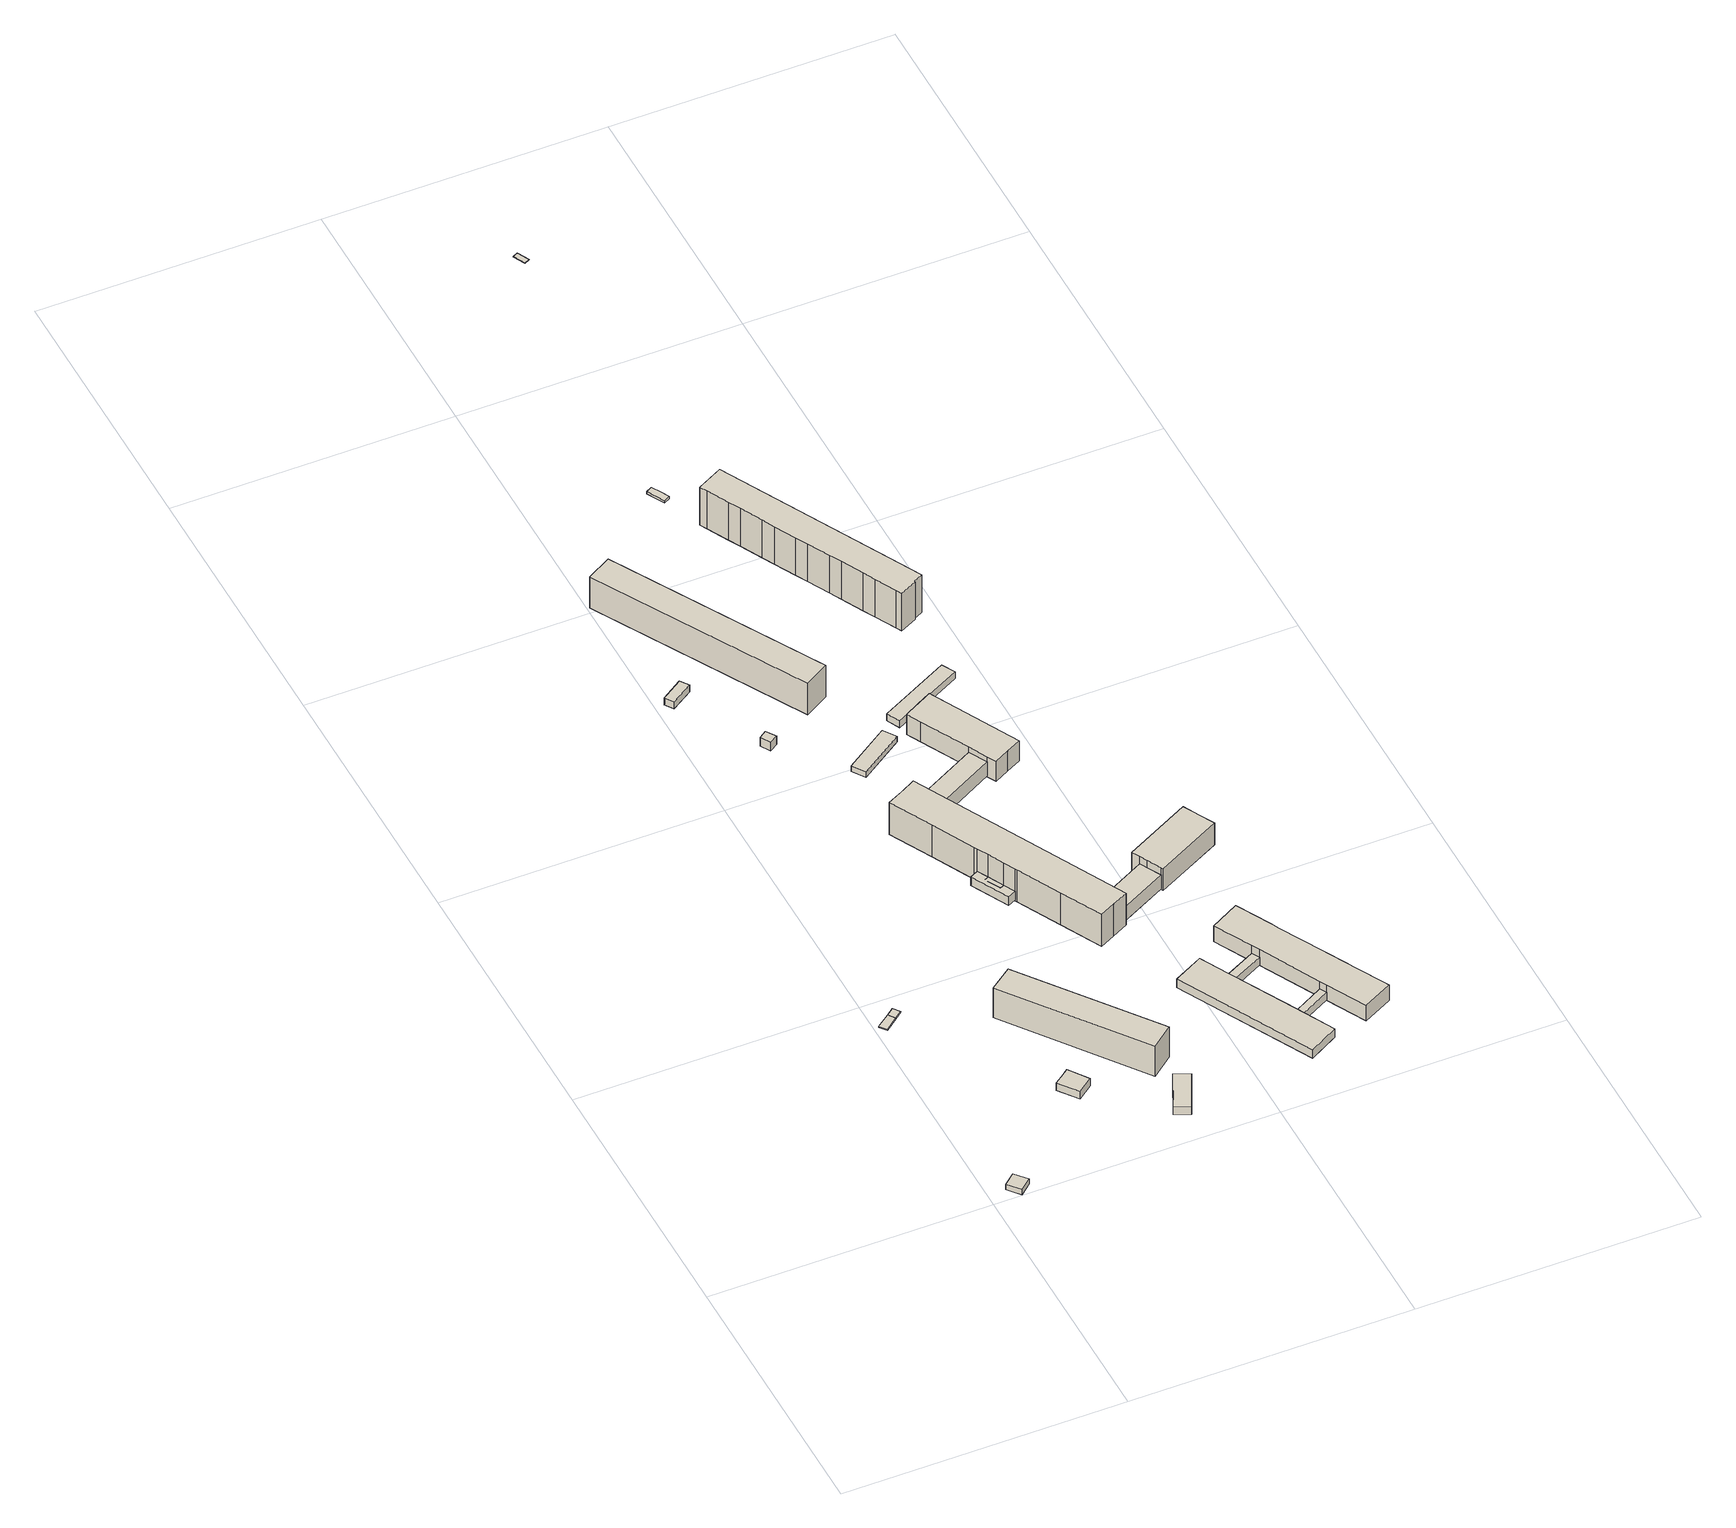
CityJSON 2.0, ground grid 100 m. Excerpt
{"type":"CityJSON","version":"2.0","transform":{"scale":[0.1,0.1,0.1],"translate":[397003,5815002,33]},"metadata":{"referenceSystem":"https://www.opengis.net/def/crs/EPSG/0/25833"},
"CityObjects":{
"building1":{"type":"Building","attributes":{"Gemeindeschluessel":"11000009","BezugspunktDach":"2200","function":"31001_2463","measuredHeight":2.24,"storeysAboveGround":1},"address":[{"country":"Germany","locality":"Berlin","thoroughfareNumber":"2A (2)","thoroughfareName":"Platanenweg"}],"geometry":[{"type":"Solid","lod":"1","boundaries":[[[[0,1,2,3]],[[4,5,6,7]],[[4,7,3,2]],[[5,4,2,1]],[[6,5,1,0]],[[7,6,0,3]]]]}]},
"building2":{"type":"Building","attributes":{"Gemeindeschluessel":"11000009","BezugspunktDach":"2200","function":"51009_1610","measuredHeight":0.495,"storeysAboveGround":0},"address":[{"country":"Germany","locality":"Berlin"}],"geometry":[{"type":"Solid","lod":"1","boundaries":[[[[8,9,10,11]],[[12,13,14,15]],[[12,15,11,10]],[[13,12,10,9]],[[14,13,9,8]],[[15,14,8,11]]]]}]},
"building3":{"type":"Building","attributes":{"Gemeindeschluessel":"11000009","BezugspunktDach":"2200","function":"31001_2000","measuredHeight":0.495,"storeysAboveGround":1},"address":[{"country":"Germany","locality":"Berlin","thoroughfareNumber":"14 (2)","thoroughfareName":"Platanenweg"}],"geometry":[{"type":"Solid","lod":"1","boundaries":[[[[9,16,17,10]],[[18,19,13,12]],[[18,12,10,17]],[[19,18,17,16]],[[13,19,16,9]],[[12,13,9,10]]]]}]},
"building4":{"type":"Building","attributes":{"Gemeindeschluessel":"11000009","BezugspunktDach":"2200","function":"31001_1010","measuredHeight":3.77,"storeysAboveGround":1},"address":[{"country":"Germany","locality":"Berlin","thoroughfareNumber":"6A","thoroughfareName":"Platanenweg"}],"geometry":[{"type":"Solid","lod":"1","boundaries":[[[[20,21,22,23,24]],[[25,26,27,28,29]],[[25,29,24,23]],[[26,25,23,22]],[[27,26,22,21]],[[28,27,21,20]],[[29,28,20,24]]]]}]},
"building5":{"type":"Building","attributes":{"Gemeindeschluessel":"11000009","BezugspunktDach":"2200","function":"31001_1010","measuredHeight":13.03,"storeysAboveGround":4},"address":[{"country":"Germany","locality":"Berlin","thoroughfareNumber":"10, 12, 6, 8","thoroughfareName":"Platanenweg"}],"geometry":[{"type":"Solid","lod":"1","boundaries":[[[[30,31,32,33]],[[34,35,36,37]],[[34,37,33,32]],[[35,34,32,31]],[[36,35,31,30]],[[37,36,30,33]]]]}]},
"building6":{"type":"Building","attributes":{"Gemeindeschluessel":"11000009","BezugspunktDach":"2200","function":"31001_2000","measuredHeight":3.16,"storeysAboveGround":1},"address":[{"country":"Germany","locality":"Berlin","thoroughfareNumber":"4 (1)","thoroughfareName":"Eichbuschallee"}],"geometry":[{"type":"Solid","lod":"1","boundaries":[[[[38,39,40,41]],[[42,43,44,45]],[[42,45,41,40]],[[43,42,40,39]],[[44,43,39,38]],[[45,44,38,41]]]]}]},
"building7":{"type":"Building","attributes":{"Gemeindeschluessel":"11000009","BezugspunktDach":"2200","function":"31001_2000","measuredHeight":3,"storeysAboveGround":1},"address":[{"country":"Germany","locality":"Berlin","thoroughfareNumber":"5 (2)","thoroughfareName":"Willi-Sänger-Straße"}],"geometry":[{"type":"Solid","lod":"1","boundaries":[[[[46,47,48,49]],[[50,51,52,53]],[[50,53,49,48]],[[51,50,48,47]],[[52,51,47,46]],[[53,52,46,49]]]]}]},
"building8":{"type":"Building","attributes":{"Gemeindeschluessel":"11000009","BezugspunktDach":"2200","function":"31001_2510","measuredHeight":3.73,"storeysAboveGround":1},"address":[{"country":"Germany","locality":"Berlin","thoroughfareNumber":"5 (1)","thoroughfareName":"Willi-Sänger-Straße"}],"geometry":[{"type":"Solid","lod":"1","boundaries":[[[[54,55,56,57]],[[58,59,60,61]],[[58,61,57,56]],[[59,58,56,55]],[[60,59,55,54]],[[61,60,54,57]]]]}]},
"building9":{"type":"Building","attributes":{"Gemeindeschluessel":"11000009","BezugspunktDach":"2200","function":"51009_1610","measuredHeight":3.74,"storeysAboveGround":0},"address":[{"country":"Germany","locality":"Berlin"}],"geometry":[{"type":"Solid","lod":"1","boundaries":[[[[62,63,64,65,66,67]],[[68,69,70,71,72,73]],[[68,73,67,66]],[[69,68,66,65]],[[70,69,65,64]],[[71,70,64,63]],[[72,71,63,62]],[[73,72,62,67]]]]}]},
"building10":{"type":"Building","attributes":{"Gemeindeschluessel":"11000009","BezugspunktDach":"2200","function":"31001_1010","measuredHeight":13.55,"storeysAboveGround":4},"address":[{"country":"Germany","locality":"Berlin","thoroughfareNumber":"10, 2, 4, 6, 8","thoroughfareName":"Willi-Sänger-Straße"}],"geometry":[{"type":"Solid","lod":"1","boundaries":[[[[74,75,76,77]],[[78,79,80,81]],[[78,81,77,76]],[[79,78,76,75]],[[80,79,75,74]],[[81,80,74,77]]]]}]},
"building11":{"type":"Building","attributes":{"Gemeindeschluessel":"11000009","BezugspunktDach":"2200","function":"31001_2000","measuredHeight":2.4,"storeysAboveGround":1},"address":[{"country":"Germany","locality":"Berlin","thoroughfareNumber":"1 (1)","thoroughfareName":"Willi-Sänger-Straße"}],"geometry":[{"type":"Solid","lod":"1","boundaries":[[[[82,83,84,85]],[[86,87,88,89]],[[86,89,85,84]],[[87,86,84,83]],[[88,87,83,82]],[[89,88,82,85]]]]}]},
"building12":{"type":"Building","attributes":{"Gemeindeschluessel":"11000009","BezugspunktDach":"2200","function":"51009_1610","measuredHeight":4.03,"storeysAboveGround":0},"address":[{"country":"Germany","locality":"Berlin"}],"geometry":[{"type":"Solid","lod":"1","boundaries":[[[[90,91,92,93]],[[94,95,96,97]],[[94,97,93,92]],[[95,94,92,91]],[[96,95,91,90]],[[97,96,90,93]]]]}]},
"building13":{"type":"Building","attributes":{"name":"Schule am Plänterwald","Gemeindeschluessel":"11000009","function":"31001_3021"},"address":[{"country":"Germany","locality":"Berlin","thoroughfareNumber":"1","thoroughfareName":"Willi-Sänger-Straße"}],"children":["building13-1","building13-2","building13-3","building13-4","building13-5","building13-6","building13-7"]},
"building13-1":{"type":"BuildingPart","attributes":{"BezugspunktDach":"2200","measuredHeight":16.13,"storeysAboveGround":3},"parents":["building13"],"geometry":[{"type":"MultiSurface","lod":"1","boundaries":[[[98,99,100,101,102,103,104,105,106,107,108,109,110,111]],[[112,113,114,115,116,117,118,119,120,121,122,123,124,125]],[[112,125,111,110]],[[113,112,110,109]],[[114,126,127,128,129,113,109,108],[130,131,132,133],[134,135,136,137]],[[115,114,108,107]],[[116,115,107,106]],[[117,116,106,105]],[[118,117,105,104]],[[119,118,104,103]],[[120,119,103,102]],[[138,65,64,102,101]],[[122,121,101,100]],[[123,122,100,99]],[[124,123,99,98]],[[125,124,98,111]],[[129,128,127,126]],[[132,131,130,133]],[[136,135,134,137]],[[121,139,120,64,65,138]]]}]},
"building13-2":{"type":"BuildingPart","attributes":{"BezugspunktDach":"2200","measuredHeight":10.83,"storeysAboveGround":3},"parents":["building13"],"geometry":[{"type":"Solid","lod":"1","boundaries":[[[[127,140,141,128]],[[142,143,126,129]],[[142,129,128,141]],[[143,142,141,140]],[[126,143,140,127]],[[129,126,127,128]]]]}]},
"building13-3":{"type":"BuildingPart","attributes":{"BezugspunktDach":"2200","measuredHeight":4.15,"storeysAboveGround":3},"parents":["building13"],"geometry":[{"type":"MultiSurface","lod":"1","boundaries":[[[144,64,65,145]],[[121,120,146,147]],[[121,147,145,65]],[[146,120,64,144]],[[147,146,144,145]],[[120,148,121,149,65,64]]]}]},
"building13-4":{"type":"BuildingPart","attributes":{"BezugspunktDach":"2200","measuredHeight":7.64,"storeysAboveGround":3},"parents":["building13"],"geometry":[{"type":"Solid","lod":"1","boundaries":[[[[132,150,151,133]],[[152,153,131,130]],[[152,130,133,151]],[[131,153,150,132]],[[152,151,150,153]],[[130,131,132,133]]]]}]},
"building13-5":{"type":"BuildingPart","attributes":{"BezugspunktDach":"2200","measuredHeight":7.7,"storeysAboveGround":3},"parents":["building13"],"geometry":[{"type":"MultiSurface","lod":"1","boundaries":[[[136,154,155,156,137]],[[157,158,159,135,134]],[[157,134,137,156]],[[135,159,154,136]],[[158,160,161,155]],[[157,162,156,161,160]],[[158,155,154,159]],[[134,135,136,137]]]}]},
"building13-6":{"type":"BuildingPart","attributes":{"BezugspunktDach":"2200","measuredHeight":11.73,"storeysAboveGround":3},"parents":["building13"],"geometry":[{"type":"MultiSurface","lod":"1","boundaries":[[[163,164,165,166,167,168,169,170]],[[171,172,173,174,175,176,177,178]],[[171,178,170,169]],[[172,171,169,168]],[[173,172,168,167]],[[174,173,167,166]],[[175,174,166,165]],[[161,155,154,159,158,179,158,160,176,175,165,164]],[[156,161,160,157,177,176,164,163]],[[178,177,163,170]],[[160,158,155,161]],[[179,158,159,154,155]],[[157,160,161,156]]]}]},
"building13-7":{"type":"BuildingPart","attributes":{"BezugspunktDach":"2200","measuredHeight":10.87,"storeysAboveGround":3},"parents":["building13"],"geometry":[{"type":"MultiSurface","lod":"1","boundaries":[[[180,181,182,183,184,185,186,187,188]],[[189,190,191,192,193,194,195,196,197]],[[189,197,188,187]],[[190,189,187,186]],[[191,190,186,185]],[[192,191,185,184]],[[193,192,184,183]],[[194,193,183,182]],[[151,150,182,181]],[[195,194,153,152]],[[196,195,181,180]],[[197,196,180,188]],[[152,153,150,151]]]}]},
"building14":{"type":"Building","attributes":{"Gemeindeschluessel":"11000009","function":"31001_3065"},"address":[{"country":"Germany","locality":"Berlin","thoroughfareNumber":"4, 6","thoroughfareName":"Eichbuschallee"}],"children":["building14-1","building14-2","building14-3","building14-4","building14-5","building14-6"]},
"building14-1":{"type":"BuildingPart","attributes":{"BezugspunktDach":"2200","measuredHeight":3.73,"storeysAboveGround":2},"parents":["building14"],"geometry":[{"type":"MultiSurface","lod":"1","boundaries":[[[198,199,200,201,202,203,204,205]],[[206,207,208,209,210,211,212,213]],[[206,213,205,204]],[[207,206,204,203]],[[214,215,203,202]],[[209,208,202,201]],[[216,217,201,200]],[[210,209,218,219]],[[211,210,200,199]],[[212,211,199,198]],[[213,212,198,205]],[[208,207,215,214]],[[219,218,217,216]]]}]},
"building14-2":{"type":"BuildingPart","attributes":{"BezugspunktDach":"2200","measuredHeight":3.35,"storeysAboveGround":2},"parents":["building14"],"geometry":[{"type":"Solid","lod":"1","boundaries":[[[[214,220,221,215]],[[222,223,208,207]],[[222,207,215,221]],[[208,223,220,214]],[[223,222,221,220]],[[207,208,214,215]]]]}]},
"building14-3":{"type":"BuildingPart","attributes":{"BezugspunktDach":"2200","measuredHeight":3.36,"storeysAboveGround":2},"parents":["building14"],"geometry":[{"type":"Solid","lod":"1","boundaries":[[[[216,224,225,217]],[[226,227,219,218]],[[226,218,217,225]],[[219,227,224,216]],[[227,226,225,224]],[[218,219,216,217]]]]}]},
"building14-4":{"type":"BuildingPart","attributes":{"BezugspunktDach":"2200","measuredHeight":2.71,"storeysAboveGround":2},"parents":["building14"],"geometry":[{"type":"Solid","lod":"1","boundaries":[[[[228,229,230,231]],[[232,233,234,235]],[[232,235,231,230]],[[233,232,230,229]],[[234,233,229,228]],[[235,234,228,231]]]]}]},
"building14-5":{"type":"BuildingPart","attributes":{"BezugspunktDach":"2200","measuredHeight":2.85,"storeysAboveGround":2},"parents":["building14"],"geometry":[{"type":"MultiSurface","lod":"1","boundaries":[[[236,237,238,239]],[[240,241,242,243]],[[240,243,239,238]],[[241,240,238,237]],[[242,241,237,236]],[[242,244,236,239,243]]]}]},
"building14-6":{"type":"BuildingPart","attributes":{"BezugspunktDach":"2200","measuredHeight":6.81,"storeysAboveGround":2},"parents":["building14"],"geometry":[{"type":"MultiSurface","lod":"1","boundaries":[[[245,246,247,248,249,250,251,252,253,254,255,256]],[[257,258,259,260,261,262,263,264,265,266,267,268]],[[257,268,256,255]],[[258,257,255,254]],[[228,231,254,253]],[[259,258,235,234,269]],[[239,243,260,259,253,252]],[[236,239,243,242,261,260,252,251]],[[262,261,251,250]],[[263,262,250,249]],[[264,263,249,248]],[[265,264,227,226,225,224,248,247]],[[266,265,247,246]],[[221,220,223,222,270,267,266,246,245]],[[268,267,245,256]],[[269,234,235,231,228]],[[224,225,226,227]],[[270,222,223,220,221]]]}]},
"building15":{"type":"Building","attributes":{"Gemeindeschluessel":"11000009","BezugspunktDach":"2200","function":"31001_2000","measuredHeight":2.96,"storeysAboveGround":1},"address":[{"country":"Germany","locality":"Berlin","thoroughfareNumber":"1 (2)","thoroughfareName":"Willi-Sänger-Straße"}],"geometry":[{"type":"Solid","lod":"1","boundaries":[[[[271,272,273,274]],[[275,276,277,278]],[[275,278,274,273]],[[276,275,273,272]],[[277,276,272,271]],[[278,277,271,274]]]]}]},
"building16":{"type":"Building","attributes":{"Gemeindeschluessel":"11000009","BezugspunktDach":"2200","function":"31001_2000","measuredHeight":1.01,"storeysAboveGround":1},"address":[{"country":"Germany","locality":"Berlin","thoroughfareNumber":"1 (1)","thoroughfareName":"Neue Krugallee"}],"geometry":[{"type":"Solid","lod":"1","boundaries":[[[[279,280,281,282,283]],[[284,285,286,287,288]],[[284,288,283,282]],[[285,284,282,281]],[[286,285,281,280]],[[287,286,280,279]],[[288,287,279,283]]]]}]},
"building17":{"type":"Building","attributes":{"Gemeindeschluessel":"11000009","BezugspunktDach":"2200","function":"31001_1010","measuredHeight":16.41,"storeysAboveGround":4},"address":[{"country":"Germany","locality":"Berlin","thoroughfareNumber":"74, 76, 78, 80, 82, 84","thoroughfareName":"Neue Krugallee"}],"geometry":[{"type":"Solid","lod":"1","boundaries":[[[[289,290,291,292,293,294,295,296,297,298,299,300,301,302,303,304,305,306,307]],[[308,309,310,311,312,313,314,315,316,317,318,319,320,321,322,323,324,325,326]],[[308,326,307,306]],[[309,308,306,305]],[[310,309,305,304]],[[311,310,304,303]],[[312,311,303,302]],[[313,312,302,301]],[[314,313,301,300]],[[315,314,300,299]],[[316,315,299,298]],[[317,316,298,297]],[[318,317,297,296]],[[319,318,296,295]],[[320,319,295,294]],[[321,320,294,293]],[[322,321,293,292]],[[323,322,292,291]],[[324,323,291,290]],[[325,324,290,289]],[[326,325,289,307]]]]}]},
"building18":{"type":"Building","attributes":{"Gemeindeschluessel":"11000009","BezugspunktDach":"2200","function":"31001_3090","measuredHeight":0.19,"storeysAboveGround":1},"address":[{"country":"Germany","locality":"Berlin","thoroughfareNumber":"1 (2)","thoroughfareName":"Dammweg"}],"geometry":[{"type":"Solid","lod":"1","boundaries":[[[[327,328,329,330]],[[331,332,333,334]],[[331,334,330,329]],[[332,331,329,328]],[[333,332,328,327]],[[334,333,327,330]]]]}]}
},
"vertices":[
[101,2,29],[143,38,29],[105,81,29],[64,45,29],[105,81,7],[143,38,7],[101,2,7],[64,45,7],
[32,855,23],[77,891,23],[60,915,23],[12,880,23],[60,915,18],[77,891,18],[32,855,18],[12,880,18],
[104,912,23],[86,935,23],[86,935,18],[104,912,18],
[449,310,52],[502,351,52],[453,420,52],[425,399,52],[397,379,52],[425,399,19],[453,420,19],[502,351,19],[449,310,19],[397,379,19],
[707,305,148],[786,367,148],[438,825,148],[359,767,148],[438,825,18],[786,367,18],[707,305,18],[359,767,18],
[737,97,51],[802,235,51],[747,261,51],[684,122,51],[747,261,19],[802,235,19],[737,97,19],[684,122,19],
[50,2483,45],[127,2532,45],[106,2562,45],[30,2512,45],[106,2562,15],[127,2532,15],[50,2483,15],[30,2512,15],
[245,2179,50],[274,2198,50],[251,2233,50],[224,2214,50],[251,2233,13],[274,2198,13],[245,2179,13],[224,2214,13],
[619,1207,61],[649,1222,61],[628,1262,61],[599,1318,61],[579,1356,61],[550,1341,61],[579,1356,24],[599,1318,24],[628,1262,24],[649,1222,24],[619,1207,24],[550,1341,24],
[421,2279,150],[508,2330,150],[93,3065,150],[6,3016,150],[93,3065,14],[508,2330,14],[421,2279,14],[6,3016,14],
[463,1935,44],[621,2042,44],[590,2087,44],[432,1980,44],[590,2087,20],[621,2042,20],[463,1935,20],[432,1980,20],
[751,1347,66],[772,1358,66],[754,1392,66],[732,1381,66],[754,1392,25],[772,1358,25],[751,1347,25],[732,1381,25],
[497,1516,159],[574,1366,159],[579,1356,159],[599,1318,159],[628,1262,159],[649,1222,159],[652,1215,159],[732,1061,159],[807,915,159],[863,944,159],[918,972,159],[529,1724,159],[474,1695,159],[418,1667,159],[474,1695,20],[529,1724,20],[918,972,20],[863,944,20],[807,915,20],[732,1061,20],[652,1215,20],[649,1222,20],[628,1262,20],[599,1318,20],[579,1356,20],[574,1366,20],[497,1516,20],[418,1667,20],[759,1280,20],[759,1280,128],[684,1425,128],[684,1425,20],[535,1713,22],[569,1648,22],[569,1648,84],[535,1713,84],[874,1058,23],[913,983,23],[913,983,83],[874,1058,83],[599,1318,28],[601,1314,20],
[780,1291,128],[704,1435,128],[704,1435,20],[780,1291,20],
[613,1255,61],[584,1310,61],[613,1255,20],[584,1310,20],[627,1263,20],[599,1318,52],
[811,1776,84],[777,1841,84],[777,1841,22],[811,1776,22],
[1088,1073,83],[1068,1111,83],[1049,1149,83],[1049,1149,23],[1068,1111,23],[1088,1073,23],[1063,1122,23],[1063,1122,83],[1049,1149,77],
[1049,1149,114],[1063,1122,114],[1088,1073,114],[1092,1066,114],[1328,1188,114],[1299,1244,114],[1270,1299,114],[1034,1177,114],[1270,1299,20],[1299,1244,20],[1328,1188,20],[1092,1066,20],[1088,1073,20],[1063,1122,20],[1049,1149,20],[1034,1177,20],[1068,1111,57],
[689,2011,106],[777,1841,106],[811,1776,106],[828,1745,106],[881,1772,106],[934,1800,106],[769,2117,106],[716,2089,106],[663,2061,106],[716,2089,19],[769,2117,19],[934,1800,19],[881,1772,19],[828,1745,19],[811,1776,19],[777,1841,19],[689,2011,19],[663,2061,19],
[1192,168,57],[1296,226,57],[1239,335,57],[1227,358,57],[1115,571,57],[1100,599,57],[1047,700,57],[941,644,57],[1047,700,20],[1100,599,20],[1115,571,20],[1227,358,20],[1239,335,20],[1296,226,20],[1192,168,20],[941,644,20],[1115,571,54],[1100,599,54],[1239,335,54],[1227,358,54],[1227,358,21],[1239,335,21],
[1222,627,54],[1208,654,54],[1208,654,20],[1222,627,20],
[1346,391,54],[1333,415,54],[1333,415,21],[1346,391,21],
[1319,693,49],[1338,703,49],[1324,730,49],[1305,720,49],[1324,730,22],[1338,703,22],[1319,693,22],[1305,720,22],
[1458,430,50],[1478,441,50],[1463,469,50],[1443,458,50],[1463,469,21],[1478,441,21],[1458,430,21],[1443,458,21],[1458,430,36],
[1208,654,87],[1222,627,87],[1333,415,87],[1346,391,87],[1419,252,87],[1524,306,87],[1458,430,87],[1443,458,87],[1319,693,87],[1305,720,87],[1240,843,87],[1137,787,87],[1240,843,19],[1305,720,19],[1319,693,19],[1443,458,19],[1458,430,19],[1524,306,19],[1419,252,19],[1346,391,19],[1333,415,19],[1222,627,19],[1208,654,19],[1137,787,19],[1319,693,45],[1208,654,48],
[658,2100,45],[913,2231,45],[887,2278,45],[634,2148,45],[887,2278,16],[913,2231,16],[658,2100,16],[634,2148,16],
[427,3358,18],[449,3370,18],[433,3401,18],[416,3432,18],[394,3420,18],[416,3432,8],[433,3401,8],[449,3370,8],[427,3358,8],[394,3420,8],
[499,3195,171],[539,3118,171],[561,3077,171],[600,3001,171],[623,2956,171],[662,2882,171],[684,2840,171],[724,2763,171],[746,2721,171],[785,2645,171],[807,2603,171],[846,2529,171],[856,2509,171],[917,2539,171],[915,2542,171],[949,2559,171],[891,2670,171],[577,3269,171],[485,3221,171],[577,3269,7],[891,2670,7],[949,2559,7],[915,2542,7],[917,2539,7],[856,2509,7],[846,2529,7],[807,2603,7],[785,2645,7],[746,2721,7],[724,2763,7],[684,2840,7],[662,2882,7],[623,2956,7],[600,3001,7],[561,3077,7],[539,3118,7],[499,3195,7],[485,3221,7],
[492,4532,20],[509,4541,20],[488,4584,20],[470,4575,20],[488,4584,18],[509,4541,18],[492,4532,18],[470,4575,18]
]}
